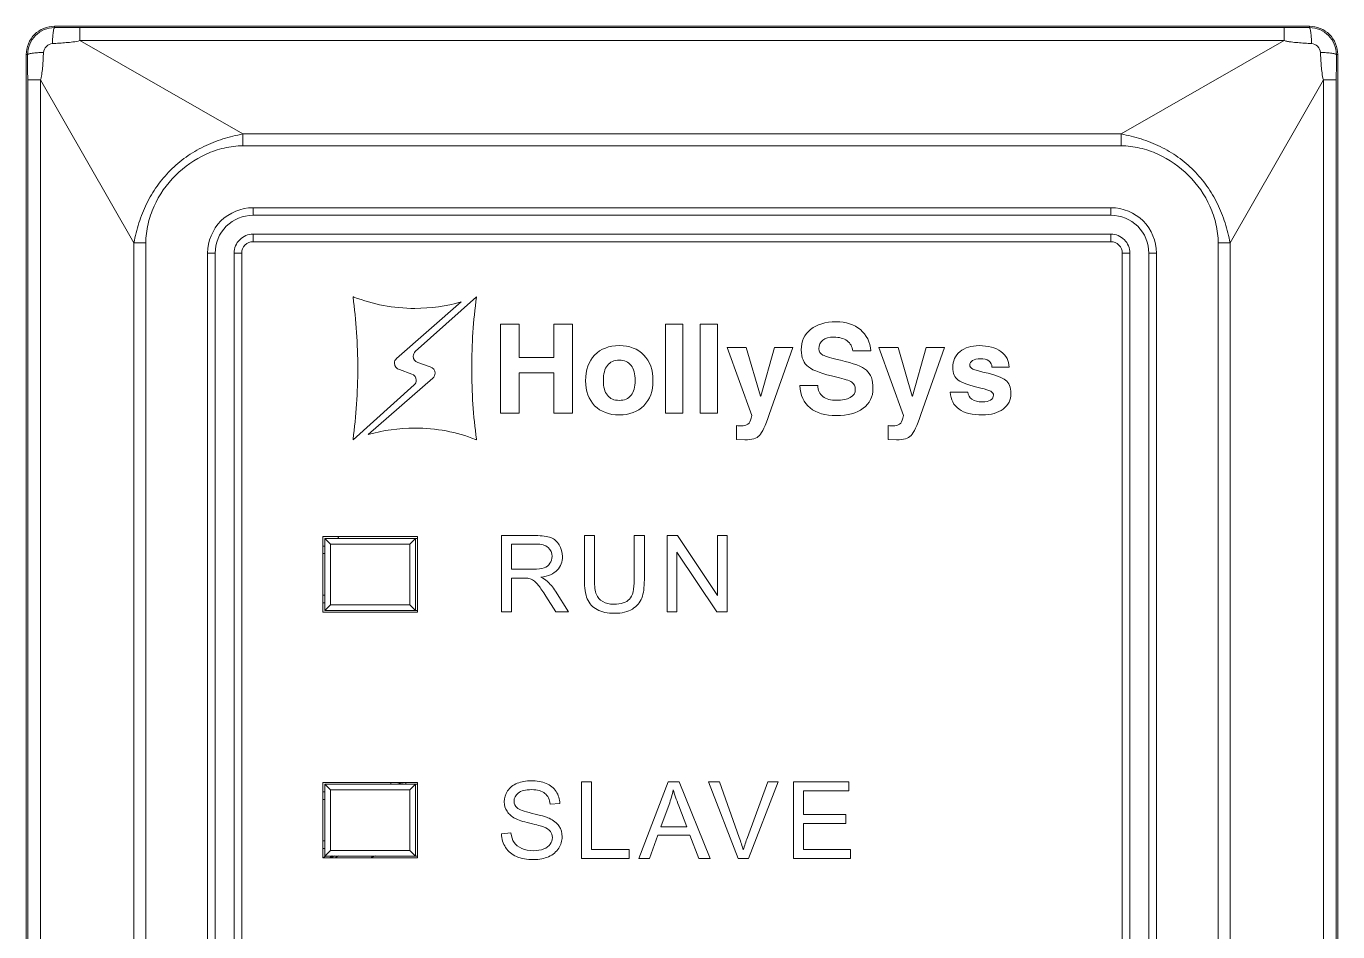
# Model space of a CAD drawing. Header units: millimetres. Extents: x 33157 to 59611, y -29750 to 1750.
# Drawn here: x 53799.31 to 53834.01, y 455.28 to 479.23 of the extents above; entities that cross this region are included whole.
import ezdxf

# ---------------------------------------------------------------- set-up
doc = ezdxf.new("R2010")
doc.units = ezdxf.units.MM
doc.layers.get('0').update_dxf_attribs({"lineweight": 18})

msp = doc.modelspace()

# ---------------------------------------------------------------- linework, layer by layer
at = {"lineweight": 9}
for p, q in [((53800.063, 479.232), (53800.063, 479.196)), ((53833.263, 479.232), (53833.263, 479.232)), ((53833.263, 479.232), (53833.263, 479.232)), ((53833.263, 479.232), (53833.263, 479.196)), ((53800.727, 479.195), (53800.727, 478.853)), ((53832.599, 479.195), (53832.599, 479.195)), ((53832.599, 479.195), (53832.599, 478.853)), ((53832.599, 478.853), (53832.599, 478.853)), ((53799.313, 478.482), (53799.313, 379.983)), ((53834.013, 478.482), (53834.013, 478.482)), ((53834.013, 478.482), (53834.013, 379.983)), ((53799.351, 477.818), (53799.351, 477.818)), ((53799.351, 477.818), (53799.351, 380.647)), ((53799.693, 477.818), (53799.693, 477.818)), ((53799.693, 477.818), (53799.693, 380.647)), ((53833.633, 477.818), (53833.633, 477.818)), ((53833.633, 477.818), (53833.633, 380.647)), ((53833.633, 477.818), (53833.633, 477.818)), ((53833.975, 477.818), (53833.975, 477.818)), ((53833.975, 477.818), (53833.975, 477.818)), ((53833.975, 477.818), (53833.975, 380.647)), ((53805.044, 476.386), (53805.044, 476.07)), ((53828.282, 476.386), (53828.282, 476.386)), ((53828.282, 476.386), (53828.282, 476.386)), ((53828.282, 476.386), (53828.282, 476.07)), ((53828.282, 476.07), (53828.282, 476.07)), ((53805.313, 474.432), (53805.313, 474.232)), ((53828.013, 474.432), (53828.013, 474.432)), ((53828.013, 474.432), (53828.013, 474.232)), ((53805.313, 473.732), (53805.313, 473.532)), ((53828.013, 473.732), (53828.013, 473.732)), ((53828.013, 473.732), (53828.013, 473.732)), ((53828.013, 473.732), (53828.013, 473.532)), ((53802.159, 473.502), (53802.159, 384.963)), ((53802.475, 473.502), (53802.475, 384.963)), ((53828.013, 473.532), (53828.013, 473.532)), ((53830.851, 473.502), (53830.851, 384.963)), ((53831.167, 473.502), (53831.167, 473.502)), ((53831.167, 473.502), (53831.167, 384.963)), ((53804.113, 473.232), (53804.113, 473.232)), ((53804.113, 473.232), (53804.113, 385.233)), ((53804.313, 473.232), (53804.313, 473.232)), ((53804.313, 473.232), (53804.313, 385.233)), ((53804.813, 473.232), (53804.813, 385.233)), ((53805.013, 473.232), (53805.013, 385.233)), ((53828.313, 473.232), (53828.313, 385.233)), ((53828.513, 473.233), (53828.513, 473.233)), ((53828.513, 473.232), (53828.513, 385.233)), ((53829.013, 473.232), (53829.013, 473.232)), ((53829.013, 473.232), (53829.013, 385.233)), ((53829.213, 473.232), (53829.213, 473.232)), ((53829.213, 473.232), (53829.213, 473.232)), ((53829.213, 473.232), (53829.213, 385.233)), ((53807.163, 465.732), (53807.163, 463.733)), ((53807.213, 465.682), (53807.213, 463.782)), ((53809.613, 465.682), (53809.613, 463.782)), ((53809.663, 465.732), (53809.663, 463.733)), ((53807.363, 465.532), (53807.363, 463.932)), ((53809.463, 465.532), (53809.463, 463.932)), ((53807.163, 459.233), (53807.163, 457.233)), ((53807.213, 459.183), (53807.213, 457.283)), ((53808.963, 459.233), (53808.963, 459.183)), ((53809.613, 459.183), (53809.613, 457.283)), ((53809.663, 459.233), (53809.663, 457.233)), ((53807.363, 459.033), (53807.363, 457.433)), ((53809.463, 459.033), (53809.463, 457.433))]:
    msp.add_line(p, q, dxfattribs=at)
for points, knots in [([(53800.063, 479.232), (53799.864, 479.232), (53799.673, 479.153), (53799.533, 479.013), (53799.392, 478.872), (53799.313, 478.681), (53799.313, 478.482)], [0, 0, 0, 0, 167182.176988, 167182.176988, 167182.176988, 334364.353976, 334364.353976, 334364.353976, 334364.353976]), ([(53834.013, 478.482), (53834.013, 478.681), (53833.934, 478.872), (53833.793, 479.013), (53833.653, 479.153), (53833.462, 479.232), (53833.263, 479.232)], [0, 0, 0, 0, 167289.033194, 167289.033194, 167289.033194, 334578.066387, 334578.066387, 334578.066387, 334578.066387]), ([(53800.063, 479.196), (53799.874, 479.196), (53799.692, 479.121), (53799.559, 478.987), (53799.425, 478.853), (53799.35, 478.672), (53799.35, 478.483)], [0, 0, 0, 0, 167182.328274, 167182.328274, 167182.328274, 334364.656548, 334364.656548, 334364.656548, 334364.656548]), ([(53800.063, 479.196), (53800.059, 479.195), (53800.056, 479.191), (53800.053, 479.186), (53800.049, 479.178), (53800.046, 479.171), (53800.044, 479.163), (53800.04, 479.15), (53800.037, 479.137), (53800.035, 479.125), (53800.032, 479.108), (53800.029, 479.091), (53800.027, 479.074), (53800.021, 479.029), (53800.017, 478.984), (53800.014, 478.939), (53800.011, 478.884), (53800.009, 478.83), (53800.008, 478.775)], [0, 0, 0, 0, 141934.689192, 141934.689192, 141934.689192, 283869.378384, 283869.378384, 283869.378384, 425804.067577, 425804.067577, 425804.067577, 567738.756769, 567738.756769, 567738.756769, 709673.445961, 709673.445961, 709673.445961, 851608.135153, 851608.135153, 851608.135153, 851608.135153]), ([(53833.976, 478.482), (53833.976, 478.672), (53833.901, 478.853), (53833.767, 478.987), (53833.634, 479.121), (53833.452, 479.196), (53833.263, 479.196)], [0, 0, 0, 0, 167289.026101, 167289.026101, 167289.026101, 334578.052202, 334578.052202, 334578.052202, 334578.052202]), ([(53833.263, 479.196), (53833.267, 479.195), (53833.27, 479.191), (53833.273, 479.186), (53833.277, 479.178), (53833.28, 479.171), (53833.282, 479.163), (53833.286, 479.15), (53833.289, 479.137), (53833.291, 479.125), (53833.294, 479.108), (53833.297, 479.091), (53833.299, 479.074), (53833.305, 479.029), (53833.309, 478.984), (53833.312, 478.939), (53833.315, 478.884), (53833.317, 478.83), (53833.319, 478.775)], [0, 0, 0, 0, 142022.791748, 142022.791748, 142022.791748, 284045.583496, 284045.583496, 284045.583496, 426068.375243, 426068.375243, 426068.375243, 568091.166991, 568091.166991, 568091.166991, 710113.958739, 710113.958739, 710113.958739, 852136.750487, 852136.750487, 852136.750487, 852136.750487]), ([(53799.35, 478.482), (53799.351, 478.487), (53799.355, 478.49), (53799.359, 478.492), (53799.367, 478.497), (53799.375, 478.499), (53799.383, 478.502), (53799.395, 478.505), (53799.408, 478.508), (53799.421, 478.511), (53799.438, 478.514), (53799.455, 478.516), (53799.472, 478.519), (53799.517, 478.525), (53799.562, 478.528), (53799.607, 478.531), (53799.661, 478.535), (53799.716, 478.537), (53799.77, 478.538)], [0, 0, 0, 0, 141933.883722, 141933.883722, 141933.883722, 283867.767444, 283867.767444, 283867.767444, 425801.651166, 425801.651166, 425801.651166, 567735.534888, 567735.534888, 567735.534888, 709669.41861, 709669.41861, 709669.41861, 851603.302331, 851603.302331, 851603.302331, 851603.302331]), ([(53799.693, 477.818), (53799.704, 477.846), (53799.711, 477.876), (53799.716, 477.906), (53799.722, 477.936), (53799.726, 477.966), (53799.73, 477.996), (53799.737, 478.056), (53799.743, 478.116), (53799.748, 478.176), (53799.752, 478.237), (53799.756, 478.297), (53799.76, 478.357), (53799.764, 478.418), (53799.767, 478.478), (53799.77, 478.538)], [0, 0, 0, 0, 144507.69514, 144507.69514, 144507.69514, 289015.39028, 289015.39028, 289015.39028, 433523.085419, 433523.085419, 433523.085419, 578030.780559, 578030.780559, 578030.780559, 722538.475699, 722538.475699, 722538.475699, 722538.475699]), ([(53799.77, 478.538), (53799.774, 478.598), (53799.802, 478.657), (53799.845, 478.7), (53799.889, 478.744), (53799.948, 478.772), (53800.008, 478.775)], [0, 0, 0, 0, 167184.151897, 167184.151897, 167184.151897, 334368.303794, 334368.303794, 334368.303794, 334368.303794]), ([(53800.008, 478.775), (53800.068, 478.778), (53800.128, 478.782), (53800.188, 478.785), (53800.249, 478.789), (53800.309, 478.793), (53800.369, 478.798), (53800.429, 478.803), (53800.489, 478.809), (53800.55, 478.816), (53800.61, 478.823), (53800.671, 478.831), (53800.727, 478.853)], [0, 0, 0, 0, 148248.0141, 148248.0141, 148248.0141, 296496.028201, 296496.028201, 296496.028201, 444744.042301, 444744.042301, 444744.042301, 592992.056402, 592992.056402, 592992.056402, 592992.056402]), ([(53832.599, 478.853), (53832.627, 478.842), (53832.657, 478.835), (53832.686, 478.829), (53832.716, 478.824), (53832.746, 478.82), (53832.776, 478.816), (53832.836, 478.808), (53832.897, 478.803), (53832.957, 478.798), (53833.017, 478.793), (53833.078, 478.789), (53833.138, 478.785), (53833.198, 478.782), (53833.258, 478.778), (53833.319, 478.775)], [0, 0, 0, 0, 144595.993622, 144595.993622, 144595.993622, 289191.987244, 289191.987244, 289191.987244, 433787.980867, 433787.980867, 433787.980867, 578383.974489, 578383.974489, 578383.974489, 722979.968111, 722979.968111, 722979.968111, 722979.968111]), ([(53833.319, 478.775), (53833.378, 478.772), (53833.437, 478.744), (53833.481, 478.701), (53833.525, 478.657), (53833.552, 478.598), (53833.556, 478.538)], [0, 0, 0, 0, 167288.955164, 167288.955164, 167288.955164, 334577.910329, 334577.910329, 334577.910329, 334577.910329]), ([(53833.976, 478.482), (53833.975, 478.487), (53833.971, 478.49), (53833.967, 478.492), (53833.959, 478.497), (53833.951, 478.499), (53833.943, 478.502), (53833.931, 478.505), (53833.918, 478.508), (53833.905, 478.511), (53833.888, 478.514), (53833.871, 478.516), (53833.854, 478.519), (53833.809, 478.525), (53833.764, 478.528), (53833.719, 478.531), (53833.665, 478.535), (53833.61, 478.537), (53833.556, 478.538)], [0, 0, 0, 0, 142025.250141, 142025.250141, 142025.250141, 284050.500281, 284050.500281, 284050.500281, 426075.750422, 426075.750422, 426075.750422, 568101.000562, 568101.000562, 568101.000562, 710126.250703, 710126.250703, 710126.250703, 852151.500843, 852151.500843, 852151.500843, 852151.500843]), ([(53833.556, 478.538), (53833.559, 478.478), (53833.562, 478.418), (53833.566, 478.357), (53833.57, 478.297), (53833.574, 478.237), (53833.578, 478.176), (53833.583, 478.116), (53833.589, 478.056), (53833.596, 477.996), (53833.603, 477.935), (53833.612, 477.875), (53833.633, 477.818)], [0, 0, 0, 0, 148340.762117, 148340.762117, 148340.762117, 296681.524233, 296681.524233, 296681.524233, 445022.28635, 445022.28635, 445022.28635, 593363.048466, 593363.048466, 593363.048466, 593363.048466]), ([(53805.044, 476.386), (53804.956, 476.365), (53804.867, 476.345), (53804.779, 476.323), (53804.691, 476.302), (53804.603, 476.277), (53804.516, 476.25), (53804.343, 476.196), (53804.173, 476.129), (53804.01, 476.05), (53803.846, 475.97), (53803.69, 475.877), (53803.541, 475.772), (53803.393, 475.667), (53803.254, 475.549), (53803.125, 475.42), (53802.997, 475.292), (53802.879, 475.152), (53802.774, 475.004), (53802.668, 474.856), (53802.575, 474.699), (53802.496, 474.536), (53802.416, 474.372), (53802.35, 474.203), (53802.295, 474.029), (53802.268, 473.942), (53802.244, 473.855), (53802.222, 473.767), (53802.2, 473.679), (53802.181, 473.59), (53802.159, 473.502)], [0, 0, 0, 0, 136896.358979, 136896.358979, 136896.358979, 273792.717958, 273792.717958, 273792.717958, 410689.076937, 410689.076937, 410689.076937, 547585.435916, 547585.435916, 547585.435916, 684481.794895, 684481.794895, 684481.794895, 821378.153874, 821378.153874, 821378.153874, 958274.512853, 958274.512853, 958274.512853, 1095170.871831, 1095170.871831, 1095170.871831, 1232067.23081, 1232067.23081, 1232067.23081, 1368963.589789, 1368963.589789, 1368963.589789, 1368963.589789]), ([(53831.167, 473.502), (53831.145, 473.59), (53831.126, 473.679), (53831.104, 473.767), (53831.082, 473.855), (53831.058, 473.942), (53831.031, 474.029), (53830.976, 474.203), (53830.91, 474.372), (53830.83, 474.536), (53830.751, 474.699), (53830.658, 474.856), (53830.552, 475.004), (53830.447, 475.152), (53830.329, 475.292), (53830.201, 475.42), (53830.072, 475.549), (53829.933, 475.667), (53829.785, 475.772), (53829.637, 475.877), (53829.48, 475.97), (53829.316, 476.05), (53829.153, 476.129), (53828.983, 476.196), (53828.81, 476.25), (53828.723, 476.277), (53828.635, 476.302), (53828.547, 476.323), (53828.459, 476.345), (53828.371, 476.365), (53828.282, 476.386)], [0, 0, 0, 0, 136965.705974, 136965.705974, 136965.705974, 273931.411947, 273931.411947, 273931.411947, 410897.117921, 410897.117921, 410897.117921, 547862.823894, 547862.823894, 547862.823894, 684828.529868, 684828.529868, 684828.529868, 821794.235841, 821794.235841, 821794.235841, 958759.941815, 958759.941815, 958759.941815, 1095725.647789, 1095725.647789, 1095725.647789, 1232691.353762, 1232691.353762, 1232691.353762, 1369657.059736, 1369657.059736, 1369657.059736, 1369657.059736]), ([(53805.044, 476.07), (53804.878, 476.07), (53804.711, 476.048), (53804.549, 476.01), (53804.387, 475.972), (53804.229, 475.918), (53804.077, 475.85), (53803.774, 475.715), (53803.495, 475.522), (53803.259, 475.286), (53803.024, 475.05), (53802.831, 474.772), (53802.695, 474.469), (53802.627, 474.317), (53802.574, 474.159), (53802.536, 473.996), (53802.498, 473.834), (53802.475, 473.668), (53802.475, 473.502)], [0, 0, 0, 0, 141947.201375, 141947.201375, 141947.201375, 283894.40275, 283894.40275, 283894.40275, 425841.604125, 425841.604125, 425841.604125, 567788.8055, 567788.8055, 567788.8055, 709736.006874, 709736.006874, 709736.006874, 851683.208249, 851683.208249, 851683.208249, 851683.208249]), ([(53830.851, 473.502), (53830.851, 473.668), (53830.829, 473.834), (53830.791, 473.996), (53830.753, 474.159), (53830.699, 474.317), (53830.631, 474.469), (53830.495, 474.772), (53830.302, 475.05), (53830.067, 475.286), (53829.831, 475.522), (53829.552, 475.715), (53829.249, 475.85), (53829.097, 475.918), (53828.939, 475.972), (53828.777, 476.01), (53828.615, 476.048), (53828.448, 476.07), (53828.282, 476.07)], [0, 0, 0, 0, 142018.1911, 142018.1911, 142018.1911, 284036.382201, 284036.382201, 284036.382201, 426054.573301, 426054.573301, 426054.573301, 568072.764402, 568072.764402, 568072.764402, 710090.955502, 710090.955502, 710090.955502, 852109.146602, 852109.146602, 852109.146602, 852109.146602]), ([(53805.313, 474.432), (53804.995, 474.432), (53804.69, 474.306), (53804.465, 474.081), (53804.24, 473.856), (53804.113, 473.551), (53804.113, 473.232)], [0, 0, 0, 0, 167204.799579, 167204.799579, 167204.799579, 334409.599157, 334409.599157, 334409.599157, 334409.599157]), ([(53829.213, 473.232), (53829.213, 473.551), (53829.087, 473.856), (53828.862, 474.081), (53828.636, 474.306), (53828.331, 474.432), (53828.013, 474.432)], [0, 0, 0, 0, 167280.821813, 167280.821813, 167280.821813, 334561.643626, 334561.643626, 334561.643626, 334561.643626]), ([(53805.313, 474.232), (53805.048, 474.232), (53804.794, 474.127), (53804.606, 473.94), (53804.418, 473.752), (53804.313, 473.498), (53804.313, 473.232)], [0, 0, 0, 0, 167205.622907, 167205.622907, 167205.622907, 334411.245813, 334411.245813, 334411.245813, 334411.245813]), ([(53829.013, 473.232), (53829.013, 473.498), (53828.908, 473.752), (53828.72, 473.94), (53828.533, 474.127), (53828.278, 474.232), (53828.013, 474.232)], [0, 0, 0, 0, 167280.783502, 167280.783502, 167280.783502, 334561.567004, 334561.567004, 334561.567004, 334561.567004]), ([(53805.313, 473.732), (53805.18, 473.732), (53805.053, 473.68), (53804.96, 473.586), (53804.866, 473.492), (53804.813, 473.365), (53804.813, 473.232)], [0, 0, 0, 0, 167207.681536, 167207.681536, 167207.681536, 334415.363072, 334415.363072, 334415.363072, 334415.363072]), ([(53828.513, 473.232), (53828.513, 473.365), (53828.46, 473.492), (53828.367, 473.586), (53828.273, 473.68), (53828.146, 473.732), (53828.013, 473.732)], [0, 0, 0, 0, 167280.687618, 167280.687618, 167280.687618, 334561.375236, 334561.375236, 334561.375236, 334561.375236]), ([(53805.313, 473.532), (53805.234, 473.532), (53805.157, 473.501), (53805.101, 473.445), (53805.045, 473.388), (53805.013, 473.312), (53805.013, 473.232)], [0, 0, 0, 0, 167208.504976, 167208.504976, 167208.504976, 334417.009952, 334417.009952, 334417.009952, 334417.009952]), ([(53828.313, 473.232), (53828.313, 473.312), (53828.281, 473.388), (53828.225, 473.445), (53828.169, 473.501), (53828.093, 473.532), (53828.013, 473.532)], [0, 0, 0, 0, 167280.649231, 167280.649231, 167280.649231, 334561.298462, 334561.298462, 334561.298462, 334561.298462]), ([(53809.309, 459.183), (53809.292, 459.187), (53809.274, 459.192), (53809.256, 459.196), (53809.207, 459.208), (53809.158, 459.22), (53809.11, 459.233)], [0, 0, 0, 0, 167243.519124, 167243.519124, 167243.519124, 334487.038249, 334487.038249, 334487.038249, 334487.038249])]:
    msp.add_open_spline(points, degree=3, knots=knots, dxfattribs=at)
for points in [[(53833.263, 479.232), (53833.263, 479.232), (53800.063, 479.232), (53800.063, 479.232)], [(53800.063, 479.196), (53800.284, 479.195), (53800.506, 479.195), (53800.727, 479.195)], [(53800.727, 479.195), (53800.727, 479.195), (53832.599, 479.195), (53832.599, 479.195)], [(53800.727, 478.853), (53800.727, 478.853), (53805.044, 476.386), (53805.044, 476.386)], [(53832.599, 478.853), (53832.599, 478.853), (53828.282, 476.386), (53828.282, 476.386)], [(53832.599, 479.195), (53832.82, 479.195), (53833.042, 479.195), (53833.263, 479.196)], [(53800.727, 478.853), (53800.727, 478.853), (53832.599, 478.853), (53832.599, 478.853)], [(53799.35, 478.483), (53799.35, 478.483), (53799.313, 478.482), (53799.313, 478.482)], [(53799.351, 477.818), (53799.351, 478.04), (53799.35, 478.261), (53799.35, 478.483)], [(53833.976, 478.483), (53833.976, 478.261), (53833.975, 478.04), (53833.975, 477.818)], [(53833.976, 478.482), (53833.976, 478.482), (53834.013, 478.482), (53834.013, 478.482)], [(53799.693, 477.818), (53799.693, 477.818), (53802.159, 473.502), (53802.159, 473.502)], [(53833.633, 477.818), (53833.633, 477.818), (53831.167, 473.502), (53831.167, 473.502)], [(53799.351, 477.818), (53799.351, 477.818), (53799.693, 477.818), (53799.693, 477.818)], [(53833.975, 477.818), (53833.975, 477.818), (53833.633, 477.818), (53833.633, 477.818)], [(53828.282, 476.386), (53828.282, 476.386), (53805.044, 476.386), (53805.044, 476.386)], [(53828.282, 476.07), (53828.282, 476.07), (53805.044, 476.07), (53805.044, 476.07)], [(53805.313, 474.432), (53805.313, 474.432), (53828.013, 474.432), (53828.013, 474.432)], [(53805.313, 474.232), (53805.313, 474.232), (53828.013, 474.232), (53828.013, 474.232)], [(53828.013, 473.732), (53828.013, 473.732), (53805.313, 473.732), (53805.313, 473.732)], [(53802.475, 473.502), (53802.475, 473.502), (53802.159, 473.502), (53802.159, 473.502)], [(53828.013, 473.532), (53828.013, 473.532), (53805.313, 473.532), (53805.313, 473.532)], [(53830.851, 473.502), (53830.851, 473.502), (53831.167, 473.502), (53831.167, 473.502)], [(53804.113, 473.232), (53804.113, 473.232), (53804.313, 473.233), (53804.313, 473.233)], [(53805.013, 473.232), (53805.013, 473.232), (53804.813, 473.232), (53804.813, 473.232)], [(53828.313, 473.232), (53828.313, 473.232), (53828.513, 473.233), (53828.513, 473.233)], [(53829.213, 473.232), (53829.213, 473.232), (53829.013, 473.232), (53829.013, 473.232)], [(53809.663, 465.732), (53809.663, 465.732), (53807.163, 465.732), (53807.163, 465.732)], [(53809.663, 465.682), (53809.663, 465.682), (53807.213, 465.682), (53807.213, 465.682)], [(53807.213, 465.682), (53807.213, 465.682), (53807.363, 465.532), (53807.363, 465.532)], [(53807.583, 465.685), (53807.575, 465.702), (53807.566, 465.718), (53807.557, 465.733)], [(53809.613, 465.682), (53809.613, 465.682), (53809.463, 465.532), (53809.463, 465.532)], [(53807.213, 465.482), (53807.213, 465.482), (53807.163, 465.482), (53807.163, 465.482)], [(53809.463, 465.532), (53809.463, 465.532), (53807.363, 465.532), (53807.363, 465.532)], [(53809.463, 465.532), (53809.463, 465.532), (53807.363, 465.532), (53807.363, 465.532)], [(53807.213, 465.282), (53807.213, 465.282), (53807.163, 465.282), (53807.163, 465.282)], [(53807.163, 464.182), (53807.163, 464.182), (53807.213, 464.182), (53807.213, 464.182)], [(53807.163, 463.982), (53807.163, 463.982), (53807.213, 463.982), (53807.213, 463.982)], [(53807.163, 463.733), (53807.163, 463.733), (53809.663, 463.733), (53809.663, 463.733)], [(53809.663, 463.782), (53809.663, 463.782), (53807.213, 463.782), (53807.213, 463.782)], [(53807.213, 463.782), (53807.213, 463.782), (53807.363, 463.932), (53807.363, 463.932)], [(53807.363, 463.932), (53807.363, 463.932), (53809.463, 463.932), (53809.463, 463.932)], [(53809.613, 463.782), (53809.613, 463.782), (53809.463, 463.932), (53809.463, 463.932)], [(53809.663, 459.233), (53809.663, 459.233), (53807.163, 459.233), (53807.163, 459.233)], [(53809.663, 459.183), (53809.663, 459.183), (53807.213, 459.183), (53807.213, 459.183)], [(53807.213, 459.183), (53807.213, 459.183), (53807.363, 459.033), (53807.363, 459.033)], [(53809.347, 459.233), (53809.351, 459.216), (53809.355, 459.199), (53809.36, 459.183)], [(53809.613, 459.183), (53809.613, 459.183), (53809.463, 459.033), (53809.463, 459.033)], [(53807.213, 458.983), (53807.213, 458.983), (53807.163, 458.983), (53807.163, 458.983)], [(53807.213, 458.783), (53807.213, 458.783), (53807.163, 458.783), (53807.163, 458.783)], [(53809.463, 459.033), (53809.463, 459.033), (53807.363, 459.033), (53807.363, 459.033)], [(53807.163, 457.683), (53807.163, 457.683), (53807.213, 457.683), (53807.213, 457.683)], [(53807.163, 457.483), (53807.163, 457.483), (53807.213, 457.483), (53807.213, 457.483)], [(53807.213, 457.283), (53807.213, 457.283), (53807.363, 457.433), (53807.363, 457.433)], [(53807.363, 457.433), (53807.363, 457.433), (53809.463, 457.433), (53809.463, 457.433)], [(53809.613, 457.283), (53809.613, 457.283), (53809.463, 457.433), (53809.463, 457.433)], [(53807.163, 457.233), (53807.163, 457.233), (53809.663, 457.233), (53809.663, 457.233)], [(53807.234, 457.284), (53807.215, 457.268), (53807.195, 457.252), (53807.176, 457.236)], [(53809.663, 457.283), (53809.663, 457.283), (53807.213, 457.283), (53807.213, 457.283)], [(53807.409, 457.289), (53807.385, 457.271), (53807.361, 457.254), (53807.338, 457.235)], [(53807.429, 457.289), (53807.405, 457.272), (53807.381, 457.254), (53807.357, 457.236)], [(53807.462, 457.29), (53807.439, 457.274), (53807.416, 457.257), (53807.394, 457.24)], [(53807.563, 457.289), (53807.539, 457.273), (53807.516, 457.257), (53807.493, 457.24)], [(53808.561, 457.29), (53808.516, 457.274), (53808.472, 457.257), (53808.428, 457.239)]]:
    msp.add_open_spline(points, degree=3, dxfattribs=at)
for points, knots in [([(53809.514, 470.033), (53809.514, 470.033), (53809.514, 470.033), (53809.514, 470.033), (53809.514, 470.033), (53809.188, 470.152), (53809.188, 470.152), (53809.111, 470.168), (53809.053, 470.237), (53809.053, 470.318), (53809.053, 470.369), (53809.076, 470.415), (53809.112, 470.446), (53809.112, 470.446), (53809.112, 470.447), (53809.112, 470.447), (53809.112, 470.447), (53810.821, 471.941), (53810.821, 471.941), (53810.43, 471.83), (53810.018, 471.769), (53809.592, 471.769), (53809.025, 471.769), (53808.483, 471.876), (53807.984, 472.069), (53807.976, 472.072), (53807.968, 472.074), (53807.959, 472.077), (53807.959, 472.077), (53807.959, 472.067), (53807.959, 472.067), (53808.042, 471.452), (53808.085, 470.825), (53808.085, 470.187), (53808.085, 469.55), (53808.042, 468.923), (53807.959, 468.308), (53807.959, 468.308), (53807.959, 468.295), (53807.959, 468.295), (53807.959, 468.295), (53809.58, 469.747), (53809.58, 469.747), (53809.58, 469.747), (53809.58, 469.748), (53809.58, 469.748), (53809.613, 469.779), (53809.633, 469.823), (53809.633, 469.871), (53809.633, 469.947), (53809.583, 470.01), (53809.514, 470.033)], [0, 0, 0, 0, 133806.990978, 133806.990978, 133806.990978, 267613.981955, 267613.981955, 267613.981955, 401420.972933, 401420.972933, 401420.972933, 535227.96391, 535227.96391, 535227.96391, 669034.954888, 669034.954888, 669034.954888, 802841.945865, 802841.945865, 802841.945865, 936648.936843, 936648.936843, 936648.936843, 1070455.92782, 1070455.92782, 1070455.92782, 1204262.918798, 1204262.918798, 1204262.918798, 1338069.909775, 1338069.909775, 1338069.909775, 1471876.900753, 1471876.900753, 1471876.900753, 1605683.891731, 1605683.891731, 1605683.891731, 1739490.882708, 1739490.882708, 1739490.882708, 1873297.873686, 1873297.873686, 1873297.873686, 2007104.864663, 2007104.864663, 2007104.864663, 2140911.855641, 2140911.855641, 2140911.855641, 2274718.846618, 2274718.846618, 2274718.846618, 2274718.846618]), ([(53809.67, 470.341), (53809.67, 470.341), (53809.67, 470.34), (53809.67, 470.34), (53809.67, 470.34), (53809.997, 470.221), (53809.997, 470.221), (53810.074, 470.205), (53810.131, 470.137), (53810.131, 470.055), (53810.131, 470.004), (53810.108, 469.958), (53810.073, 469.927), (53810.073, 469.927), (53810.073, 469.926), (53810.073, 469.926), (53810.073, 469.926), (53808.364, 468.432), (53808.364, 468.432), (53808.754, 468.543), (53809.166, 468.604), (53809.593, 468.604), (53810.16, 468.604), (53810.702, 468.497), (53811.201, 468.304), (53811.209, 468.301), (53811.217, 468.298), (53811.226, 468.296), (53811.226, 468.296), (53811.226, 468.306), (53811.226, 468.306), (53811.143, 468.921), (53811.099, 469.548), (53811.099, 470.186), (53811.099, 470.823), (53811.143, 471.45), (53811.226, 472.065), (53811.226, 472.065), (53811.226, 472.078), (53811.226, 472.078), (53811.226, 472.078), (53809.604, 470.626), (53809.604, 470.626), (53809.604, 470.626), (53809.605, 470.625), (53809.605, 470.625), (53809.572, 470.594), (53809.552, 470.55), (53809.552, 470.502), (53809.552, 470.426), (53809.602, 470.363), (53809.67, 470.341)], [0, 0, 0, 0, 133812.096027, 133812.096027, 133812.096027, 267624.192054, 267624.192054, 267624.192054, 401436.288081, 401436.288081, 401436.288081, 535248.384107, 535248.384107, 535248.384107, 669060.480134, 669060.480134, 669060.480134, 802872.576161, 802872.576161, 802872.576161, 936684.672188, 936684.672188, 936684.672188, 1070496.768215, 1070496.768215, 1070496.768215, 1204308.864242, 1204308.864242, 1204308.864242, 1338120.960269, 1338120.960269, 1338120.960269, 1471933.056295, 1471933.056295, 1471933.056295, 1605745.152322, 1605745.152322, 1605745.152322, 1739557.248349, 1739557.248349, 1739557.248349, 1873369.344376, 1873369.344376, 1873369.344376, 2007181.440403, 2007181.440403, 2007181.440403, 2140993.53643, 2140993.53643, 2140993.53643, 2274805.632457, 2274805.632457, 2274805.632457, 2274805.632457]), ([(53811.862, 471.351), (53811.862, 471.351), (53812.107, 471.351), (53812.107, 471.351), (53812.107, 471.351), (53812.354, 471.351), (53812.354, 471.351), (53812.354, 471.351), (53812.354, 470.47), (53812.354, 470.47), (53812.354, 470.47), (53813.275, 470.47), (53813.275, 470.47), (53813.275, 470.47), (53813.275, 471.351), (53813.275, 471.351), (53813.275, 471.351), (53813.52, 471.351), (53813.52, 471.351), (53813.52, 471.351), (53813.768, 471.351), (53813.768, 471.351), (53813.768, 471.351), (53813.768, 468.997), (53813.768, 468.997), (53813.768, 468.997), (53813.522, 468.997), (53813.522, 468.997), (53813.522, 468.997), (53813.275, 468.997), (53813.275, 468.997), (53813.275, 468.997), (53813.275, 470.064), (53813.275, 470.064), (53813.275, 470.064), (53812.354, 470.064), (53812.354, 470.064), (53812.354, 470.064), (53812.354, 468.997), (53812.354, 468.997), (53812.354, 468.997), (53812.109, 468.997), (53812.109, 468.997), (53812.109, 468.997), (53811.862, 468.997), (53811.862, 468.997), (53811.862, 468.997), (53811.862, 471.351), (53811.862, 471.351)], [0, 0, 0, 0, 134082.781274, 134082.781274, 134082.781274, 268165.562549, 268165.562549, 268165.562549, 402248.343823, 402248.343823, 402248.343823, 536331.125098, 536331.125098, 536331.125098, 670413.906372, 670413.906372, 670413.906372, 804496.687647, 804496.687647, 804496.687647, 938579.468921, 938579.468921, 938579.468921, 1072662.250196, 1072662.250196, 1072662.250196, 1206745.03147, 1206745.03147, 1206745.03147, 1340827.812745, 1340827.812745, 1340827.812745, 1474910.594019, 1474910.594019, 1474910.594019, 1608993.375294, 1608993.375294, 1608993.375294, 1743076.156568, 1743076.156568, 1743076.156568, 1877158.937843, 1877158.937843, 1877158.937843, 2011241.719117, 2011241.719117, 2011241.719117, 2145324.500392, 2145324.500392, 2145324.500392, 2145324.500392]), ([(53816.229, 471.351), (53816.229, 471.351), (53816.458, 471.351), (53816.458, 471.351), (53816.458, 471.351), (53816.688, 471.351), (53816.688, 471.351), (53816.688, 471.351), (53816.688, 468.997), (53816.688, 468.997), (53816.688, 468.997), (53816.46, 468.997), (53816.46, 468.997), (53816.46, 468.997), (53816.229, 468.997), (53816.229, 468.997), (53816.229, 468.997), (53816.229, 471.351), (53816.229, 471.351)], [0, 0, 0, 0, 141988.0221, 141988.0221, 141988.0221, 283976.0442, 283976.0442, 283976.0442, 425964.066301, 425964.066301, 425964.066301, 567952.088401, 567952.088401, 567952.088401, 709940.110501, 709940.110501, 709940.110501, 851928.132601, 851928.132601, 851928.132601, 851928.132601]), ([(53817.141, 471.351), (53817.141, 471.351), (53817.37, 471.351), (53817.37, 471.351), (53817.37, 471.351), (53817.6, 471.351), (53817.6, 471.351), (53817.6, 471.351), (53817.6, 468.997), (53817.6, 468.997), (53817.6, 468.997), (53817.371, 468.997), (53817.371, 468.997), (53817.371, 468.997), (53817.141, 468.997), (53817.141, 468.997), (53817.141, 468.997), (53817.141, 471.351), (53817.141, 471.351)], [0, 0, 0, 0, 141990.437589, 141990.437589, 141990.437589, 283980.875177, 283980.875177, 283980.875177, 425971.312766, 425971.312766, 425971.312766, 567961.750354, 567961.750354, 567961.750354, 709952.187943, 709952.187943, 709952.187943, 851942.625532, 851942.625532, 851942.625532, 851942.625532]), ([(53821.179, 470.644), (53821.17, 470.756), (53821.121, 470.845), (53821.031, 470.911), (53820.942, 470.977), (53820.825, 471.01), (53820.681, 471.01), (53820.556, 471.01), (53820.458, 470.982), (53820.388, 470.927), (53820.317, 470.872), (53820.282, 470.796), (53820.282, 470.698), (53820.282, 470.627), (53820.319, 470.573), (53820.393, 470.534), (53820.465, 470.496), (53820.62, 470.45), (53820.856, 470.398), (53821.198, 470.321), (53821.428, 470.233), (53821.543, 470.132), (53821.658, 470.033), (53821.716, 469.873), (53821.716, 469.653), (53821.716, 469.432), (53821.629, 469.257), (53821.455, 469.127), (53821.281, 468.997), (53821.046, 468.933), (53820.749, 468.933), (53820.451, 468.933), (53820.218, 469.001), (53820.05, 469.139), (53819.883, 469.277), (53819.793, 469.473), (53819.781, 469.727), (53819.781, 469.727), (53820.255, 469.727), (53820.255, 469.727), (53820.26, 469.602), (53820.306, 469.506), (53820.391, 469.439), (53820.477, 469.372), (53820.596, 469.338), (53820.749, 469.338), (53820.906, 469.338), (53821.028, 469.363), (53821.116, 469.414), (53821.205, 469.465), (53821.249, 469.535), (53821.249, 469.625), (53821.249, 469.713), (53821.217, 469.778), (53821.153, 469.82), (53821.092, 469.862), (53820.959, 469.905), (53820.756, 469.95), (53820.382, 470.033), (53820.133, 470.123), (53820.007, 470.22), (53819.882, 470.316), (53819.819, 470.466), (53819.819, 470.67), (53819.819, 470.899), (53819.902, 471.08), (53820.067, 471.214), (53820.233, 471.348), (53820.457, 471.415), (53820.739, 471.415), (53821.003, 471.415), (53821.217, 471.346), (53821.383, 471.207), (53821.549, 471.068), (53821.64, 470.88), (53821.659, 470.644), (53821.659, 470.644), (53821.179, 470.644), (53821.179, 470.644)], [0, 0, 0, 0, 132280.452861, 132280.452861, 132280.452861, 264560.905722, 264560.905722, 264560.905722, 396841.358582, 396841.358582, 396841.358582, 529121.811443, 529121.811443, 529121.811443, 661402.264304, 661402.264304, 661402.264304, 793682.717165, 793682.717165, 793682.717165, 925963.170026, 925963.170026, 925963.170026, 1058243.622886, 1058243.622886, 1058243.622886, 1190524.075747, 1190524.075747, 1190524.075747, 1322804.528608, 1322804.528608, 1322804.528608, 1455084.981469, 1455084.981469, 1455084.981469, 1587365.43433, 1587365.43433, 1587365.43433, 1719645.88719, 1719645.88719, 1719645.88719, 1851926.340051, 1851926.340051, 1851926.340051, 1984206.792912, 1984206.792912, 1984206.792912, 2116487.245773, 2116487.245773, 2116487.245773, 2248767.698634, 2248767.698634, 2248767.698634, 2381048.151494, 2381048.151494, 2381048.151494, 2513328.604355, 2513328.604355, 2513328.604355, 2645609.057216, 2645609.057216, 2645609.057216, 2777889.510077, 2777889.510077, 2777889.510077, 2910169.962938, 2910169.962938, 2910169.962938, 3042450.415798, 3042450.415798, 3042450.415798, 3174730.868659, 3174730.868659, 3174730.868659, 3307011.32152, 3307011.32152, 3307011.32152, 3439291.774381, 3439291.774381, 3439291.774381, 3439291.774381]), ([(53814.352, 469.196), (53814.192, 469.359), (53814.111, 469.58), (53814.111, 469.857), (53814.111, 470.141), (53814.192, 470.367), (53814.352, 470.534), (53814.513, 470.701), (53814.73, 470.784), (53815.002, 470.784), (53815.277, 470.784), (53815.494, 470.701), (53815.654, 470.534), (53815.815, 470.367), (53815.895, 470.141), (53815.895, 469.857), (53815.895, 469.58), (53815.815, 469.359), (53815.654, 469.196), (53815.494, 469.033), (53815.277, 468.951), (53815.002, 468.951), (53814.73, 468.951), (53814.513, 469.033), (53814.352, 469.196)], [0, 0, 0, 0, 138826.248572, 138826.248572, 138826.248572, 277652.497143, 277652.497143, 277652.497143, 416478.745715, 416478.745715, 416478.745715, 555304.994287, 555304.994287, 555304.994287, 694131.242858, 694131.242858, 694131.242858, 832957.49143, 832957.49143, 832957.49143, 971783.740002, 971783.740002, 971783.740002, 1110609.988573, 1110609.988573, 1110609.988573, 1110609.988573]), ([(53818.97, 468.959), (53818.869, 468.666), (53818.783, 468.481), (53818.712, 468.407), (53818.64, 468.332), (53818.512, 468.295), (53818.328, 468.295), (53818.328, 468.295), (53818.109, 468.299), (53818.109, 468.299), (53818.109, 468.299), (53818.109, 468.668), (53818.109, 468.668), (53818.119, 468.664), (53818.149, 468.661), (53818.197, 468.661), (53818.32, 468.661), (53818.4, 468.687), (53818.437, 468.737), (53818.461, 468.769), (53818.484, 468.835), (53818.508, 468.935), (53818.508, 468.935), (53817.858, 470.739), (53817.858, 470.739), (53817.858, 470.739), (53818.111, 470.739), (53818.111, 470.739), (53818.111, 470.739), (53818.365, 470.739), (53818.365, 470.739), (53818.365, 470.739), (53818.744, 469.446), (53818.744, 469.446), (53818.744, 469.446), (53818.745, 469.446), (53818.745, 469.446), (53818.745, 469.446), (53819.114, 470.739), (53819.114, 470.739), (53819.114, 470.739), (53819.354, 470.739), (53819.354, 470.739), (53819.354, 470.739), (53819.595, 470.739), (53819.595, 470.739), (53819.595, 470.739), (53818.97, 468.959), (53818.97, 468.959)], [0, 0, 0, 0, 134099.08235, 134099.08235, 134099.08235, 268198.164701, 268198.164701, 268198.164701, 402297.247051, 402297.247051, 402297.247051, 536396.329401, 536396.329401, 536396.329401, 670495.411752, 670495.411752, 670495.411752, 804594.494102, 804594.494102, 804594.494102, 938693.576452, 938693.576452, 938693.576452, 1072792.658803, 1072792.658803, 1072792.658803, 1206891.741153, 1206891.741153, 1206891.741153, 1340990.823503, 1340990.823503, 1340990.823503, 1475089.905854, 1475089.905854, 1475089.905854, 1609188.988204, 1609188.988204, 1609188.988204, 1743288.070555, 1743288.070555, 1743288.070555, 1877387.152905, 1877387.152905, 1877387.152905, 2011486.235255, 2011486.235255, 2011486.235255, 2145585.317606, 2145585.317606, 2145585.317606, 2145585.317606]), ([(53822.983, 468.959), (53822.882, 468.666), (53822.796, 468.481), (53822.724, 468.407), (53822.653, 468.332), (53822.525, 468.295), (53822.341, 468.295), (53822.341, 468.295), (53822.122, 468.299), (53822.122, 468.299), (53822.122, 468.299), (53822.122, 468.668), (53822.122, 468.668), (53822.132, 468.664), (53822.162, 468.661), (53822.21, 468.661), (53822.333, 468.661), (53822.413, 468.687), (53822.45, 468.737), (53822.474, 468.769), (53822.497, 468.835), (53822.521, 468.935), (53822.521, 468.935), (53821.871, 470.739), (53821.871, 470.739), (53821.871, 470.739), (53822.124, 470.739), (53822.124, 470.739), (53822.124, 470.739), (53822.378, 470.739), (53822.378, 470.739), (53822.378, 470.739), (53822.757, 469.446), (53822.757, 469.446), (53822.757, 469.446), (53822.758, 469.446), (53822.758, 469.446), (53822.758, 469.446), (53823.127, 470.739), (53823.127, 470.739), (53823.127, 470.739), (53823.367, 470.739), (53823.367, 470.739), (53823.367, 470.739), (53823.608, 470.739), (53823.608, 470.739), (53823.608, 470.739), (53822.983, 468.959), (53822.983, 468.959)], [0, 0, 0, 0, 134109.124739, 134109.124739, 134109.124739, 268218.249479, 268218.249479, 268218.249479, 402327.374218, 402327.374218, 402327.374218, 536436.498957, 536436.498957, 536436.498957, 670545.623696, 670545.623696, 670545.623696, 804654.748436, 804654.748436, 804654.748436, 938763.873175, 938763.873175, 938763.873175, 1072872.997914, 1072872.997914, 1072872.997914, 1206982.122653, 1206982.122653, 1206982.122653, 1341091.247393, 1341091.247393, 1341091.247393, 1475200.372132, 1475200.372132, 1475200.372132, 1609309.496871, 1609309.496871, 1609309.496871, 1743418.62161, 1743418.62161, 1743418.62161, 1877527.74635, 1877527.74635, 1877527.74635, 2011636.871089, 2011636.871089, 2011636.871089, 2145745.995828, 2145745.995828, 2145745.995828, 2145745.995828]), ([(53824.863, 470.215), (53824.863, 470.283), (53824.835, 470.337), (53824.78, 470.378), (53824.724, 470.418), (53824.651, 470.439), (53824.559, 470.439), (53824.47, 470.439), (53824.401, 470.423), (53824.351, 470.393), (53824.301, 470.363), (53824.277, 470.32), (53824.277, 470.266), (53824.277, 470.227), (53824.305, 470.194), (53824.361, 470.166), (53824.417, 470.14), (53824.516, 470.11), (53824.658, 470.078), (53824.94, 470.015), (53825.129, 469.946), (53825.224, 469.872), (53825.319, 469.797), (53825.367, 469.68), (53825.367, 469.519), (53825.367, 469.349), (53825.298, 469.211), (53825.16, 469.107), (53825.021, 469.003), (53824.839, 468.951), (53824.612, 468.951), (53824.344, 468.951), (53824.137, 469.002), (53823.992, 469.105), (53823.847, 469.207), (53823.77, 469.357), (53823.761, 469.553), (53823.761, 469.553), (53824.228, 469.553), (53824.228, 469.553), (53824.232, 469.473), (53824.267, 469.41), (53824.335, 469.365), (53824.403, 469.319), (53824.495, 469.297), (53824.612, 469.297), (53824.704, 469.297), (53824.776, 469.312), (53824.827, 469.344), (53824.879, 469.375), (53824.905, 469.42), (53824.905, 469.476), (53824.905, 469.516), (53824.88, 469.549), (53824.83, 469.577), (53824.78, 469.604), (53824.692, 469.631), (53824.566, 469.659), (53824.271, 469.725), (53824.074, 469.795), (53823.974, 469.868), (53823.875, 469.941), (53823.826, 470.054), (53823.826, 470.206), (53823.826, 470.379), (53823.89, 470.519), (53824.019, 470.625), (53824.147, 470.731), (53824.317, 470.784), (53824.527, 470.784), (53824.764, 470.784), (53824.955, 470.732), (53825.101, 470.628), (53825.246, 470.524), (53825.318, 470.386), (53825.318, 470.215), (53825.318, 470.215), (53825.318, 470.215), (53825.318, 470.215), (53825.318, 470.215), (53824.863, 470.215), (53824.863, 470.215)], [0, 0, 0, 0, 132191.975902, 132191.975902, 132191.975902, 264383.951803, 264383.951803, 264383.951803, 396575.927705, 396575.927705, 396575.927705, 528767.903606, 528767.903606, 528767.903606, 660959.879508, 660959.879508, 660959.879508, 793151.855409, 793151.855409, 793151.855409, 925343.831311, 925343.831311, 925343.831311, 1057535.807212, 1057535.807212, 1057535.807212, 1189727.783114, 1189727.783114, 1189727.783114, 1321919.759015, 1321919.759015, 1321919.759015, 1454111.734917, 1454111.734917, 1454111.734917, 1586303.710818, 1586303.710818, 1586303.710818, 1718495.68672, 1718495.68672, 1718495.68672, 1850687.662621, 1850687.662621, 1850687.662621, 1982879.638523, 1982879.638523, 1982879.638523, 2115071.614424, 2115071.614424, 2115071.614424, 2247263.590326, 2247263.590326, 2247263.590326, 2379455.566227, 2379455.566227, 2379455.566227, 2511647.542129, 2511647.542129, 2511647.542129, 2643839.51803, 2643839.51803, 2643839.51803, 2776031.493932, 2776031.493932, 2776031.493932, 2908223.469833, 2908223.469833, 2908223.469833, 3040415.445735, 3040415.445735, 3040415.445735, 3172607.421636, 3172607.421636, 3172607.421636, 3304799.397538, 3304799.397538, 3304799.397538, 3436991.373439, 3436991.373439, 3436991.373439, 3569183.349341, 3569183.349341, 3569183.349341, 3569183.349341]), ([(53815.315, 469.47), (53815.387, 469.56), (53815.423, 469.691), (53815.423, 469.863), (53815.423, 470.038), (53815.387, 470.172), (53815.315, 470.263), (53815.244, 470.354), (53815.139, 470.399), (53815.002, 470.399), (53814.865, 470.399), (53814.761, 470.354), (53814.69, 470.263), (53814.619, 470.172), (53814.583, 470.038), (53814.583, 469.863), (53814.583, 469.691), (53814.619, 469.56), (53814.69, 469.47), (53814.761, 469.381), (53814.865, 469.336), (53815.002, 469.336), (53815.139, 469.336), (53815.244, 469.381), (53815.315, 469.47)], [0, 0, 0, 0, 138827.461015, 138827.461015, 138827.461015, 277654.922031, 277654.922031, 277654.922031, 416482.383046, 416482.383046, 416482.383046, 555309.844062, 555309.844062, 555309.844062, 694137.305077, 694137.305077, 694137.305077, 832964.766093, 832964.766093, 832964.766093, 971792.227108, 971792.227108, 971792.227108, 1110619.688124, 1110619.688124, 1110619.688124, 1110619.688124]), ([(53811.886, 463.739), (53811.886, 463.739), (53811.886, 465.76), (53811.886, 465.76), (53811.886, 465.76), (53812.781, 465.76), (53812.781, 465.76), (53812.962, 465.76), (53813.099, 465.741), (53813.192, 465.705), (53813.286, 465.669), (53813.361, 465.605), (53813.416, 465.513), (53813.472, 465.422), (53813.5, 465.32), (53813.5, 465.209), (53813.5, 465.065), (53813.454, 464.945), (53813.361, 464.846), (53813.268, 464.748), (53813.125, 464.686), (53812.932, 464.659), (53813.003, 464.625), (53813.056, 464.591), (53813.093, 464.558), (53813.171, 464.487), (53813.245, 464.397), (53813.314, 464.289), (53813.314, 464.289), (53813.663, 463.739), (53813.663, 463.739), (53813.663, 463.739), (53813.329, 463.739), (53813.329, 463.739), (53813.329, 463.739), (53813.062, 464.16), (53813.062, 464.16), (53812.985, 464.281), (53812.92, 464.374), (53812.87, 464.438), (53812.819, 464.503), (53812.774, 464.548), (53812.734, 464.573), (53812.694, 464.599), (53812.654, 464.617), (53812.612, 464.627), (53812.582, 464.633), (53812.533, 464.637), (53812.464, 464.637), (53812.464, 464.637), (53812.154, 464.637), (53812.154, 464.637), (53812.154, 464.637), (53812.154, 463.739), (53812.154, 463.739), (53812.154, 463.739), (53811.886, 463.739), (53811.886, 463.739)], [0, 0, 0, 0, 133352.982635, 133352.982635, 133352.982635, 266705.96527, 266705.96527, 266705.96527, 400058.947905, 400058.947905, 400058.947905, 533411.93054, 533411.93054, 533411.93054, 666764.913175, 666764.913175, 666764.913175, 800117.89581, 800117.89581, 800117.89581, 933470.878445, 933470.878445, 933470.878445, 1066823.86108, 1066823.86108, 1066823.86108, 1200176.843715, 1200176.843715, 1200176.843715, 1333529.82635, 1333529.82635, 1333529.82635, 1466882.808985, 1466882.808985, 1466882.808985, 1600235.79162, 1600235.79162, 1600235.79162, 1733588.774255, 1733588.774255, 1733588.774255, 1866941.75689, 1866941.75689, 1866941.75689, 2000294.739525, 2000294.739525, 2000294.739525, 2133647.72216, 2133647.72216, 2133647.72216, 2267000.704795, 2267000.704795, 2267000.704795, 2400353.68743, 2400353.68743, 2400353.68743, 2533706.670065, 2533706.670065, 2533706.670065, 2533706.670065]), ([(53815.399, 465.76), (53815.399, 465.76), (53815.667, 465.76), (53815.667, 465.76), (53815.667, 465.76), (53815.667, 464.593), (53815.667, 464.593), (53815.667, 464.39), (53815.644, 464.228), (53815.598, 464.109), (53815.552, 463.99), (53815.469, 463.892), (53815.35, 463.818), (53815.23, 463.743), (53815.073, 463.705), (53814.879, 463.705), (53814.69, 463.705), (53814.535, 463.738), (53814.415, 463.803), (53814.295, 463.868), (53814.209, 463.962), (53814.158, 464.086), (53814.107, 464.21), (53814.081, 464.379), (53814.081, 464.593), (53814.081, 464.593), (53814.081, 465.76), (53814.081, 465.76), (53814.081, 465.76), (53814.349, 465.76), (53814.349, 465.76), (53814.349, 465.76), (53814.349, 464.593), (53814.349, 464.593), (53814.349, 464.418), (53814.365, 464.288), (53814.398, 464.205), (53814.43, 464.122), (53814.486, 464.057), (53814.565, 464.013), (53814.644, 463.968), (53814.741, 463.945), (53814.855, 463.945), (53815.051, 463.945), (53815.191, 463.99), (53815.274, 464.079), (53815.357, 464.168), (53815.399, 464.339), (53815.399, 464.593), (53815.399, 464.593), (53815.399, 465.76), (53815.399, 465.76)], [0, 0, 0, 0, 133829.316788, 133829.316788, 133829.316788, 267658.633576, 267658.633576, 267658.633576, 401487.950364, 401487.950364, 401487.950364, 535317.267153, 535317.267153, 535317.267153, 669146.583941, 669146.583941, 669146.583941, 802975.900729, 802975.900729, 802975.900729, 936805.217517, 936805.217517, 936805.217517, 1070634.534305, 1070634.534305, 1070634.534305, 1204463.851093, 1204463.851093, 1204463.851093, 1338293.167881, 1338293.167881, 1338293.167881, 1472122.484669, 1472122.484669, 1472122.484669, 1605951.801458, 1605951.801458, 1605951.801458, 1739781.118246, 1739781.118246, 1739781.118246, 1873610.435034, 1873610.435034, 1873610.435034, 2007439.751822, 2007439.751822, 2007439.751822, 2141269.06861, 2141269.06861, 2141269.06861, 2275098.385398, 2275098.385398, 2275098.385398, 2275098.385398]), ([(53816.267, 463.739), (53816.267, 463.739), (53816.267, 465.76), (53816.267, 465.76), (53816.267, 465.76), (53816.542, 465.76), (53816.542, 465.76), (53816.542, 465.76), (53817.602, 464.174), (53817.602, 464.174), (53817.602, 464.174), (53817.602, 465.76), (53817.602, 465.76), (53817.602, 465.76), (53817.859, 465.76), (53817.859, 465.76), (53817.859, 465.76), (53817.859, 463.739), (53817.859, 463.739), (53817.859, 463.739), (53817.584, 463.739), (53817.584, 463.739), (53817.584, 463.739), (53816.524, 465.325), (53816.524, 465.325), (53816.524, 465.325), (53816.524, 463.739), (53816.524, 463.739), (53816.524, 463.739), (53816.267, 463.739), (53816.267, 463.739)], [0, 0, 0, 0, 136940.463947, 136940.463947, 136940.463947, 273880.927895, 273880.927895, 273880.927895, 410821.391842, 410821.391842, 410821.391842, 547761.85579, 547761.85579, 547761.85579, 684702.319737, 684702.319737, 684702.319737, 821642.783685, 821642.783685, 821642.783685, 958583.247632, 958583.247632, 958583.247632, 1095523.71158, 1095523.71158, 1095523.71158, 1232464.175527, 1232464.175527, 1232464.175527, 1369404.639475, 1369404.639475, 1369404.639475, 1369404.639475]), ([(53812.154, 464.868), (53812.154, 464.868), (53812.728, 464.868), (53812.728, 464.868), (53812.85, 464.868), (53812.945, 464.881), (53813.014, 464.906), (53813.083, 464.931), (53813.135, 464.971), (53813.17, 465.027), (53813.206, 465.083), (53813.224, 465.143), (53813.224, 465.208), (53813.224, 465.304), (53813.189, 465.383), (53813.12, 465.445), (53813.051, 465.506), (53812.942, 465.537), (53812.793, 465.537), (53812.793, 465.537), (53812.154, 465.537), (53812.154, 465.537), (53812.154, 465.537), (53812.154, 464.868), (53812.154, 464.868)], [0, 0, 0, 0, 138828.627103, 138828.627103, 138828.627103, 277657.254206, 277657.254206, 277657.254206, 416485.881309, 416485.881309, 416485.881309, 555314.508412, 555314.508412, 555314.508412, 694143.135515, 694143.135515, 694143.135515, 832971.762619, 832971.762619, 832971.762619, 971800.389722, 971800.389722, 971800.389722, 1110629.016825, 1110629.016825, 1110629.016825, 1110629.016825]), ([(53811.886, 457.871), (53811.886, 457.871), (53812.137, 457.894), (53812.137, 457.894), (53812.149, 457.792), (53812.177, 457.709), (53812.22, 457.644), (53812.264, 457.579), (53812.332, 457.526), (53812.424, 457.486), (53812.515, 457.446), (53812.619, 457.425), (53812.734, 457.425), (53812.836, 457.425), (53812.925, 457.441), (53813.004, 457.471), (53813.082, 457.502), (53813.139, 457.544), (53813.178, 457.597), (53813.216, 457.65), (53813.235, 457.708), (53813.235, 457.77), (53813.235, 457.833), (53813.217, 457.888), (53813.18, 457.935), (53813.143, 457.982), (53813.083, 458.022), (53812.998, 458.054), (53812.944, 458.075), (53812.824, 458.108), (53812.638, 458.153), (53812.452, 458.197), (53812.322, 458.239), (53812.248, 458.279), (53812.152, 458.329), (53812.08, 458.393), (53812.033, 458.467), (53811.986, 458.542), (53811.962, 458.626), (53811.962, 458.719), (53811.962, 458.821), (53811.991, 458.917), (53812.049, 459.005), (53812.107, 459.094), (53812.191, 459.162), (53812.303, 459.208), (53812.414, 459.254), (53812.537, 459.277), (53812.673, 459.277), (53812.823, 459.277), (53812.955, 459.253), (53813.069, 459.204), (53813.184, 459.156), (53813.272, 459.085), (53813.333, 458.991), (53813.395, 458.898), (53813.428, 458.791), (53813.433, 458.673), (53813.433, 458.673), (53813.176, 458.653), (53813.176, 458.653), (53813.162, 458.781), (53813.116, 458.877), (53813.036, 458.942), (53812.957, 459.007), (53812.839, 459.04), (53812.684, 459.04), (53812.522, 459.04), (53812.404, 459.01), (53812.33, 458.951), (53812.256, 458.892), (53812.219, 458.82), (53812.219, 458.736), (53812.219, 458.664), (53812.245, 458.604), (53812.298, 458.557), (53812.349, 458.511), (53812.483, 458.462), (53812.701, 458.413), (53812.918, 458.364), (53813.067, 458.321), (53813.148, 458.284), (53813.265, 458.23), (53813.352, 458.162), (53813.408, 458.079), (53813.464, 457.996), (53813.492, 457.901), (53813.492, 457.792), (53813.492, 457.685), (53813.461, 457.584), (53813.4, 457.489), (53813.338, 457.394), (53813.25, 457.32), (53813.135, 457.267), (53813.02, 457.215), (53812.89, 457.188), (53812.746, 457.188), (53812.563, 457.188), (53812.41, 457.215), (53812.287, 457.268), (53812.163, 457.321), (53812.067, 457.401), (53811.997, 457.509), (53811.926, 457.615), (53811.89, 457.736), (53811.886, 457.871)], [0, 0, 0, 0, 131532.228271, 131532.228271, 131532.228271, 263064.456542, 263064.456542, 263064.456542, 394596.684812, 394596.684812, 394596.684812, 526128.913083, 526128.913083, 526128.913083, 657661.141354, 657661.141354, 657661.141354, 789193.369625, 789193.369625, 789193.369625, 920725.597895, 920725.597895, 920725.597895, 1052257.826166, 1052257.826166, 1052257.826166, 1183790.054437, 1183790.054437, 1183790.054437, 1315322.282708, 1315322.282708, 1315322.282708, 1446854.510979, 1446854.510979, 1446854.510979, 1578386.739249, 1578386.739249, 1578386.739249, 1709918.96752, 1709918.96752, 1709918.96752, 1841451.195791, 1841451.195791, 1841451.195791, 1972983.424062, 1972983.424062, 1972983.424062, 2104515.652332, 2104515.652332, 2104515.652332, 2236047.880603, 2236047.880603, 2236047.880603, 2367580.108874, 2367580.108874, 2367580.108874, 2499112.337145, 2499112.337145, 2499112.337145, 2630644.565416, 2630644.565416, 2630644.565416, 2762176.793686, 2762176.793686, 2762176.793686, 2893709.021957, 2893709.021957, 2893709.021957, 3025241.250228, 3025241.250228, 3025241.250228, 3156773.478499, 3156773.478499, 3156773.478499, 3288305.706769, 3288305.706769, 3288305.706769, 3419837.93504, 3419837.93504, 3419837.93504, 3551370.163311, 3551370.163311, 3551370.163311, 3682902.391582, 3682902.391582, 3682902.391582, 3814434.619853, 3814434.619853, 3814434.619853, 3945966.848123, 3945966.848123, 3945966.848123, 4077499.076394, 4077499.076394, 4077499.076394, 4209031.304665, 4209031.304665, 4209031.304665, 4340563.532936, 4340563.532936, 4340563.532936, 4472095.761206, 4472095.761206, 4472095.761206, 4603627.989477, 4603627.989477, 4603627.989477, 4603627.989477]), ([(53814.001, 457.222), (53814.001, 457.222), (53814.001, 459.243), (53814.001, 459.243), (53814.001, 459.243), (53814.269, 459.243), (53814.269, 459.243), (53814.269, 459.243), (53814.269, 457.459), (53814.269, 457.459), (53814.269, 457.459), (53815.263, 457.459), (53815.263, 457.459), (53815.263, 457.459), (53815.263, 457.222), (53815.263, 457.222), (53815.263, 457.222), (53814.001, 457.222), (53814.001, 457.222)], [0, 0, 0, 0, 141996.540146, 141996.540146, 141996.540146, 283993.080292, 283993.080292, 283993.080292, 425989.620438, 425989.620438, 425989.620438, 567986.160584, 567986.160584, 567986.160584, 709982.70073, 709982.70073, 709982.70073, 851979.240876, 851979.240876, 851979.240876, 851979.240876]), ([(53815.518, 457.222), (53815.518, 457.222), (53816.293, 459.243), (53816.293, 459.243), (53816.293, 459.243), (53816.587, 459.243), (53816.587, 459.243), (53816.587, 459.243), (53817.409, 457.222), (53817.409, 457.222), (53817.409, 457.222), (53817.105, 457.222), (53817.105, 457.222), (53817.105, 457.222), (53816.871, 457.835), (53816.871, 457.835), (53816.871, 457.835), (53816.02, 457.835), (53816.02, 457.835), (53816.02, 457.835), (53815.801, 457.222), (53815.801, 457.222), (53815.801, 457.222), (53815.518, 457.222), (53815.518, 457.222)], [0, 0, 0, 0, 138843.615387, 138843.615387, 138843.615387, 277687.230774, 277687.230774, 277687.230774, 416530.84616, 416530.84616, 416530.84616, 555374.461547, 555374.461547, 555374.461547, 694218.076934, 694218.076934, 694218.076934, 833061.692321, 833061.692321, 833061.692321, 971905.307707, 971905.307707, 971905.307707, 1110748.923094, 1110748.923094, 1110748.923094, 1110748.923094]), ([(53818.145, 457.222), (53818.145, 457.222), (53817.364, 459.243), (53817.364, 459.243), (53817.364, 459.243), (53817.654, 459.243), (53817.654, 459.243), (53817.654, 459.243), (53818.179, 457.774), (53818.179, 457.774), (53818.22, 457.657), (53818.256, 457.547), (53818.284, 457.444), (53818.315, 457.554), (53818.352, 457.664), (53818.393, 457.774), (53818.393, 457.774), (53818.938, 459.243), (53818.938, 459.243), (53818.938, 459.243), (53819.211, 459.243), (53819.211, 459.243), (53819.211, 459.243), (53818.423, 457.222), (53818.423, 457.222), (53818.423, 457.222), (53818.145, 457.222), (53818.145, 457.222)], [0, 0, 0, 0, 137819.872839, 137819.872839, 137819.872839, 275639.745678, 275639.745678, 275639.745678, 413459.618517, 413459.618517, 413459.618517, 551279.491356, 551279.491356, 551279.491356, 689099.364195, 689099.364195, 689099.364195, 826919.237035, 826919.237035, 826919.237035, 964739.109874, 964739.109874, 964739.109874, 1102558.982713, 1102558.982713, 1102558.982713, 1240378.855552, 1240378.855552, 1240378.855552, 1240378.855552]), ([(53819.614, 457.222), (53819.614, 457.222), (53819.614, 459.243), (53819.614, 459.243), (53819.614, 459.243), (53821.073, 459.243), (53821.073, 459.243), (53821.073, 459.243), (53821.073, 459.006), (53821.073, 459.006), (53821.073, 459.006), (53819.882, 459.006), (53819.882, 459.006), (53819.882, 459.006), (53819.882, 458.385), (53819.882, 458.385), (53819.882, 458.385), (53820.997, 458.385), (53820.997, 458.385), (53820.997, 458.385), (53820.997, 458.148), (53820.997, 458.148), (53820.997, 458.148), (53819.882, 458.148), (53819.882, 458.148), (53819.882, 458.148), (53819.882, 457.459), (53819.882, 457.459), (53819.882, 457.459), (53821.121, 457.459), (53821.121, 457.459), (53821.121, 457.459), (53821.121, 457.222), (53821.121, 457.222), (53821.121, 457.222), (53819.614, 457.222), (53819.614, 457.222)], [0, 0, 0, 0, 135693.232682, 135693.232682, 135693.232682, 271386.465364, 271386.465364, 271386.465364, 407079.698046, 407079.698046, 407079.698046, 542772.930728, 542772.930728, 542772.930728, 678466.16341, 678466.16341, 678466.16341, 814159.396092, 814159.396092, 814159.396092, 949852.628774, 949852.628774, 949852.628774, 1085545.861456, 1085545.861456, 1085545.861456, 1221239.094138, 1221239.094138, 1221239.094138, 1356932.32682, 1356932.32682, 1356932.32682, 1492625.559502, 1492625.559502, 1492625.559502, 1628318.792184, 1628318.792184, 1628318.792184, 1628318.792184]), ([(53816.099, 458.052), (53816.099, 458.052), (53816.788, 458.052), (53816.788, 458.052), (53816.788, 458.052), (53816.577, 458.612), (53816.577, 458.612), (53816.513, 458.782), (53816.465, 458.923), (53816.432, 459.034), (53816.404, 458.902), (53816.367, 458.773), (53816.32, 458.645), (53816.32, 458.645), (53816.099, 458.052), (53816.099, 458.052)], [0, 0, 0, 0, 144575.559061, 144575.559061, 144575.559061, 289151.118122, 289151.118122, 289151.118122, 433726.677183, 433726.677183, 433726.677183, 578302.236244, 578302.236244, 578302.236244, 722877.795305, 722877.795305, 722877.795305, 722877.795305])]:
    msp.add_open_spline(points, degree=3, knots=knots)

doc.saveas('drawing.dxf')
